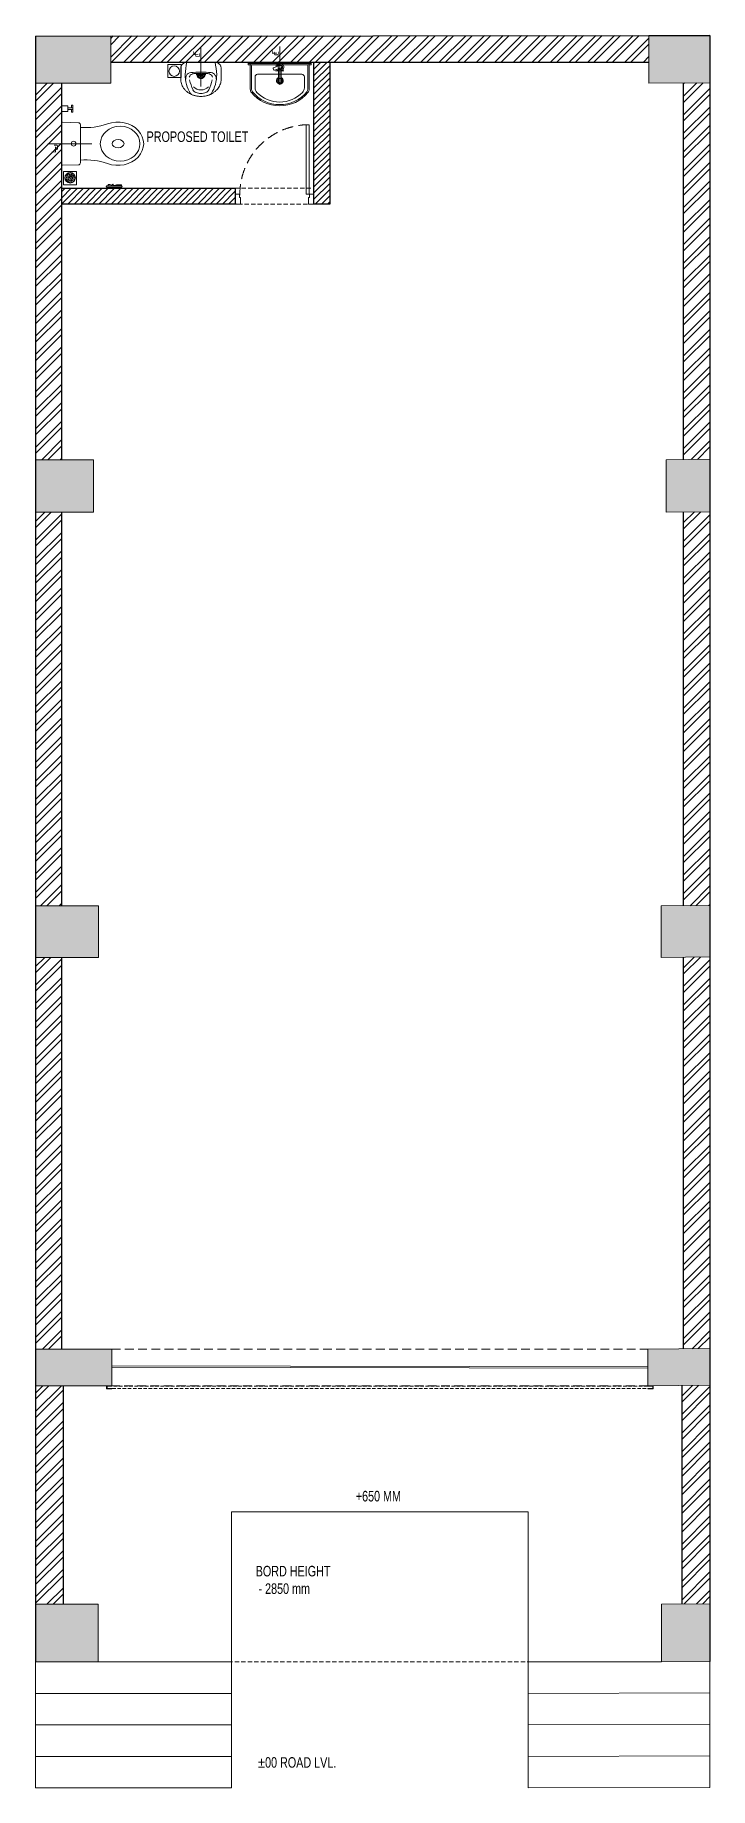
# Model space of a CAD drawing. Header units: feet. Extents: x -1975 to 4450, y -10567 to 6128.
import ezdxf

# ---------------------------------------------------------------- set-up
doc = ezdxf.new("R2010")
doc.units = ezdxf.units.FT
doc.header["$LTSCALE"] = 33
doc.header["$MEASUREMENT"] = 0
for name, pattern in [('a_p6_plan_L18$0$HIDDEN', [0.375, 0.25, -0.125]), ('CENTER', [2, 1.25, -0.25, 0.25, -0.25]), ('DASHED', [0.75, 0.5, -0.25]), ('DOT2', [0.125, 0, -0.125]), ('HIDDEN', [9.525, 6.35, -3.175]), ('HIDDEN2', [4.7625, 3.175, -1.5875]), ('HIDDENX2', [0.75, 0.5, -0.25])]:
    doc.linetypes.add(name, pattern=pattern)
for name, color, linetype, lineweight in [('A-COL', 243, 'Continuous', 9), ('A-Glazing', 4, 'Continuous', 20), ('A-shutter', 8, 'Continuous', 18), ('A-STAIR', 6, 'Continuous', 5), ('beam', 90, 'Continuous', 9), ('centerline-toilets', 2, 'CENTER', 13), ('column hatch', 5, 'Continuous', 0), ('Door', 2, 'Continuous', 13), ('ele', 252, 'Continuous', 13), ('Fhitting', 152, 'Continuous', 30), ('LENS-DOOR', 34, 'Continuous', 20), ('LENS-TEXT', 31, 'Continuous', 5), ('LENS_CURTAIN', 5, 'a_p6_plan_L18$0$HIDDEN', 9), ('LN-HATCH', 251, 'Continuous', 0), ('Mirror', 150, 'Continuous', 20), ('Panelling', 65, 'Continuous', 18), ('PARTITION', 22, 'Continuous', 30), ('rolling shutter', 1, 'Continuous', 5), ('TEXT', 1, 'Continuous', 0), ('Toilet', 5, 'Continuous', 9)]:
    doc.layers.add(name, color=color, linetype=linetype, lineweight=lineweight)
doc.layers.add('A-WALL', color=1, linetype='Continuous')
doc.styles.add('LK TXT', font='GILC____.TTF', dxfattribs={"height": 100})
doc.styles.get("Standard").update_dxf_attribs({"font": 'GILC____.TTF'})

# ---------------------------------------------------------------- blocks, each defined once
blk = doc.blocks.new('*U10')
at = {"layer": 'A-shutter', "color": 5, "ltscale": 10}
for points in [[(41038450, -1561539), (41038450, -1561544), (41038405, -1561544), (41038405, -1561564), (41038450, -1561564), (41038450, -1561569), (41038400, -1561569), (41038400, -1561539)], [(41043555, -1561539), (41043555, -1561544), (41043600, -1561544), (41043600, -1561564), (41043555, -1561564), (41043555, -1561569), (41043605, -1561569), (41043605, -1561539)]]:
    blk.add_lwpolyline(points, close=True, dxfattribs=at)
at = {"layer": 'A-shutter', "color": 5, "linetype": 'HIDDENX2', "ltscale": 2}
blk.add_lwpolyline([(41038405, -1561544), (41038405, -1561564), (41043600, -1561564), (41043600, -1561544)], close=True, dxfattribs=at)
blk = doc.blocks.new('jALI')
at = {"layer": 'Toilet', "ltscale": 5}
h = blk.add_hatch(dxfattribs=at)
h.set_pattern_fill('HEX', color=256, scale=50, angle=135, double=1)
h.set_pattern_definition([(135, (-344825.863, 460708.187), (-7.65465545, -7.65465545), [6.25, -12.5]), (255, (-344825.863, 460708.187), (10.4564538, -2.80179835), [6.25, -12.5]), (195, (-344830.282, 460712.606), (2.80179835, -10.4564538), [6.25, -12.5])])
edge = h.paths.add_edge_path()
edge.add_arc((-393188, 163648), 50, -90, 270)
blk.add_lwpolyline([(-393250, 163582), (-393126, 163582), (-393126, 163709), (-393250, 163709)], close=True, dxfattribs=at)
blk.add_circle((-393188, 163648), 50, dxfattribs=at)
blk = doc.blocks.new('WC')
at = {"layer": 'centerline-toilets', "linetype": 'HIDDEN', "ltscale": 10}
blk.add_line((0, 286), (0, -135), dxfattribs=at)
at = {"layer": 'Toilet'}
for p, q in [((-419, 507), (-425, 507)), ((-425, 507), (-425, 489)), ((-419, 507), (-419, 489)), ((-419, 504), (-413, 504)), ((-413, 567), (-413, 429)), ((-401, 567), (-401, 429)), ((-419, 489), (-425, 489)), ((-419, 492), (-413, 492)), ((181, 177), (-183, 177)), ((-206, 6), (-202, 157)), ((-200, 0), (200, 0)), ((206, 6), (200, 157))]:
    blk.add_line(p, q, dxfattribs=at)
at = {"layer": 'Toilet', "ltscale": 100}
for p, q in [((366, 103), (300, 103)), ((300, 92), (300, 103)), ((326, 92), (300, 92)), ((307, 0), (307, 57)), ((359, 57), (307, 57)), ((326, 103), (326, 57)), ((340, 103), (340, 57)), ((366, 92), (340, 92)), ((359, 57), (359, 0)), ((366, 92), (366, 103)), ((359, 0), (307, 0))]:
    blk.add_line(p, q, dxfattribs=at)
at = {"layer": 'Toilet'}
blk.add_circle((0, 112), 22.9, dxfattribs=at)
for centre, radius, start, end in [((-407, 567), 6, 0, 180), ((-407, 429), 6, 180, 0), ((-776, 231), 622, 354.997, 19.0619), ((776, 226), 623, 160.5196, 184.5617), ((-182, 158), 19.3, 90.3509, 180.8981), ((180, 158), 19.3, 359.1019, 89.6491), ((-200, 6), 5.72, 177.9546, 270), ((200, 6), 5.72, 270, 2.0454)]:
    blk.add_arc(centre, radius, start, end, dxfattribs=at)
at = {"layer": 'Toilet', "extrusion": (0, 0, -1)}
for centre, major_axis, ratio, start_param, end_param in [((0, 534), (0, -245), 0.842028, 7.436326, 11.41323), ((0, 535), (0, -57.2), 0.7, 1.570796326794896, 7.853981633974482)]:
    blk.add_ellipse(centre, major_axis=major_axis, ratio=ratio, start_param=start_param, end_param=end_param, dxfattribs=at)
blk.add_ellipse((0, 555), major_axis=(0, -189), ratio=0.878788, dxfattribs=at)
at = {"layer": 'Toilet'}
blk.add_open_spline([(-401, 441), (-397, 441), (-384, 439), (-389, 459), (-396, 480), (-386, 478), (-386, 491), (-403, 487), (-385, 532), (-396, 547), (-391, 570), (-397, 569), (-401, 568)], degree=3, knots=[0, 0, 0, 0, 9.744972, 33.823887, 47.583551, 49.497915, 60.560502, 63.822284, 93.508019, 135.756925, 141.904352, 150.301906, 150.301906, 150.301906, 150.301906], dxfattribs=at)
at = {"layer": 'Fhitting', "lineweight": 0, "ltscale": 0.5, "rotation": 270}
blk.add_blockref('jALI', (-163973, -393109), dxfattribs=at)
at = {"layer": 'centerline-toilets', "linetype": 'DOT2', "insert": (-36, -57), "char_height": 85.83, "width": 567.4, "attachment_point": 5, "rotation": 270}
blk.add_mtext('{\\fISOCPEUR|b0|i0|c0|p34;℄}', dxfattribs=at)
blk = doc.blocks.new('Wash Basin')
at = {"layer": 'PARTITION', "lineweight": 9}
h = blk.add_hatch(dxfattribs=at)
h.set_pattern_fill('ANSI38', color=256, scale=70, angle=990, style=0, double=1)
h.set_pattern_definition([(315, (-64.7135, -33.325), (6.18718, 6.18718), []), (45, (-64.7135, -33.325), (6.18718, 18.56155), [21.875, -13.125])])
h.paths.add_polyline_path([(300, -22), (-300, -22), (-300, -34), (300, -34)])
at = {"layer": 'centerline-toilets', "linetype": 'HIDDEN', "ltscale": 10}
blk.add_line((0, -238), (0, 130), dxfattribs=at)
at = {"layer": 'Mirror', "ltscale": 0.5}
blk.add_lwpolyline([(-300, -34), (-300, -46), (300, -46), (300, -34)], close=True, dxfattribs=at)
at = {"layer": 'Panelling', "lineweight": 9}
blk.add_lwpolyline([(-300, -22), (-300, -34), (300, -34), (300, -22)], close=True, dxfattribs=at)
at = {"layer": 'Toilet', "ltscale": 100}
for p, q in [((-280, -32), (-280, -278)), ((-270, -22), (270, -22)), ((-268, -55), (-268, -278)), ((-258, -45), (258, -45)), ((-15, -89), (-15, -208)), ((11, -208), (11, -89)), ((268, -55), (268, -278)), ((280, -32), (280, -278))]:
    blk.add_line(p, q, dxfattribs=at)
blk.add_lwpolyline([(-235, -264, 0.191896), (-217, -309, 0.420236), (217, -309, 0.191896), (235, -264), (235, -161, 0.414214), (210, -136), (-210, -136, 0.414214), (-235, -161)], format="xyb", close=True, dxfattribs=at)
blk.add_lwpolyline([(41, -103), (-41, -103)], dxfattribs=at)
blk.add_lwpolyline([(23, -62), (58, -74, -0.414214), (61, -81), (58, -93, -0.414214), (50, -96), (16, -85)], format="xyb", dxfattribs=at)
for centre, radius in [((-2, -67), 17.5), ((-2, -197), 22.5)]:
    blk.add_circle(centre, radius, dxfattribs=at)
for centre, radius, start, end in [((-270, -32), 10, 90, 180), ((-258, -55), 10, 90, 180), ((258, -55), 10, 0, 90), ((270, -32), 10, 0, 90), ((-230, -278), 50, 180, 218.4461), ((0, -89), 348, 219.2826, 320.7174), ((-230, -278), 38, 180, 218.4461), ((0, -89), 336, 219.313, 320.687), ((-2, -197), 32.1, 113.0898, 66.246), ((-2, -197), 20.5, 128.0403, 237.2899), ((-2, -197), 20.5, 304.4733, 50.7332), ((230, -278), 38, 321.5539, 0), ((230, -278), 50, 321.5539, 0)]:
    blk.add_arc(centre, radius, start, end, dxfattribs=at)
for centre, major_axis, start_param, end_param in [((-2, -67), (0, 38.3), 4.720493, 9.081982), ((-2, -67), (-0.2, -25.6), 1.769108, 7.074098), ((-2, -67), (0, 38.3), 3.484555, 4.083576), ((-2, -208), (-9.04, 9.04), 0.785398, 3.926991)]:
    blk.add_ellipse(centre, major_axis=major_axis, ratio=1, start_param=start_param, end_param=end_param, dxfattribs=at)
at = {"layer": 'centerline-toilets', "linetype": 'DOT2', "insert": (33, 62), "char_height": 75, "width": 495.83, "attachment_point": 5, "rotation": 90}
blk.add_mtext('{\\fISOCPEUR|b0|i0|c0|p34;℄}', dxfattribs=at)
blk = doc.blocks.new('DLF-RSP-AR-CD-DWG-4DT-3113$0$X-TYPICAL TOILET UPPER FLOORS - 02$0$urinals')
at = {"layer": 'Toilet'}
for p, q in [((0, -16), (0, 8)), ((-46, -115), (46, -115)), ((0, -105), (0, -161))]:
    blk.add_line(p, q, dxfattribs=at)
blk.add_lwpolyline([(135, 0), (-135, 0, 0.036949), (-150, -116, 0.138094), (-100, -297, 0.221721), (-52, -318, 0.062656), (0, -325, 0.062656), (52, -318, 0.221721), (100, -297, 0.138094), (150, -116, 0.036949)], format="xyb", close=True, dxfattribs=at)
for centre, radius, start, end in [((-91, -153), 53.8, 148.4868, 188.6401), ((-94, -145), 47.1, 93.3708, 154.4824), ((-71, -150), 40.2, 106.7016, 169.725), ((3, -1238), 1145, 90.1625, 95.0265), ((-51, -225), 119, 89.5454, 105.8857), ((0, -996), 891, 89.9918, 93.182), ((0, -115), 40, 167.428, 12.572), ((0, -115), 33, 164.1814, 15.8186), ((0, -115), 32, 163.6049, 16.3951), ((0, -115), 22.6, 155.6653, 24.3347), ((0, -115), 14.7, 139.9109, 40.0891), ((-3, -1238), 1145, 84.9735, 89.8375), ((0, -996), 891, 86.818, 90.0082), ((51, -225), 119, 74.1143, 90.4546), ((71, -150), 40.2, 10.275, 73.2984), ((94, -145), 47.1, 25.5176, 86.6292), ((91, -153), 53.8, 351.3599, 31.5132), ((414, -38), 538, 193.994, 204.5632), ((-30, -241), 50, 204.5632, 250.4606), ((-2, -165), 97.6, 225, 270.9552), ((-2, -161), 135, 250.4606, 270.6492), ((2, -165), 97.6, 269.0448, 315), ((2, -161), 135, 269.3508, 289.5394), ((30, -241), 50, 289.5394, 335.4368), ((-414, -38), 538, 335.4368, 346.006)]:
    blk.add_arc(centre, radius, start, end, dxfattribs=at)
blk.add_open_spline([(135, 0), (105, 0), (76, 0), (-13, 0), (-73, 0), (-133, 0), (-133, 0), (-134, 0), (-134, 0), (-135, 0), (-135, 0), (-135, 0), (-135, 0), (-135, 0), (-135, 0), (-135, 0), (-135, 0), (-135, 0), (-135, 0), (-135, 0), (-135, 0), (-135, 0), (-135, 0), (-136, 0), (-136, 0), (-136, 0), (-137, 0), (-138, 0), (-138, 0), (-141, 0), (-142, 0), (-146, -1), (-149, -2), (-155, -3), (-158, -5), (-163, -7), (-166, -9), (-171, -13), (-173, -15), (-178, -19), (-180, -22), (-184, -27), (-185, -29), (-188, -35), (-189, -38), (-191, -43), (-191, -46), (-192, -50), (-192, -51), (-192, -52), (-192, -54), (-193, -56), (-193, -56), (-193, -57), (-193, -57), (-193, -57), (-193, -57), (-193, -57), (-193, -57), (-193, -57), (-193, -57), (-193, -58), (-193, -58), (-193, -58), (-193, -58), (-193, -58), (-193, -58), (-193, -58), (-193, -59), (-193, -59), (-193, -60), (-193, -61), (-193, -62), (-193, -65), (-193, -66), (-193, -72), (-193, -75), (-193, -86), (-193, -93), (-193, -114), (-193, -128), (-193, -146), (-193, -145), (-193, -149), (-193, -150), (-193, -154), (-193, -156), (-193, -159), (-193, -159), (-193, -159), (-193, -159), (-193, -160), (-193, -160), (-193, -160), (-193, -160), (-193, -160), (-193, -160), (-193, -160), (-193, -160), (-193, -160), (-193, -160), (-193, -160), (-193, -161), (-193, -161), (-193, -161), (-193, -162), (-193, -162), (-192, -164), (-192, -165), (-192, -168), (-192, -170), (-192, -176), (-191, -180), (-189, -191), (-188, -198), (-183, -212), (-180, -219), (-173, -233), (-169, -240), (-159, -253), (-154, -259), (-142, -271), (-136, -277), (-123, -287), (-115, -292), (-101, -301), (-93, -305), (-77, -311), (-69, -314), (-53, -319), (-44, -321), (-28, -323), (-20, -324), (-9, -325), (-7, -325), (-3, -325), (-1, -325), (2, -325), (4, -325), (8, -325), (11, -325), (21, -324), (27, -323), (42, -321), (50, -319), (67, -315), (75, -312), (92, -305), (100, -301), (115, -292), (123, -288), (136, -277), (143, -271), (155, -259), (160, -252), (170, -238), (174, -231), (181, -217), (184, -210), (188, -195), (190, -188), (191, -179), (191, -178), (192, -174), (192, -171), (192, -168), (192, -167), (192, -164), (192, -162), (192, -160), (192, -160), (192, -160), (192, -160), (192, -160), (192, -159), (192, -159), (192, -159), (192, -158), (192, -157), (192, -156), (192, -155), (192, -152), (192, -150), (192, -143), (192, -144), (192, -132), (192, -124), (192, -99), (192, -82), (192, -65), (192, -64), (192, -62), (192, -60), (192, -58), (192, -58), (192, -57), (192, -57), (192, -57), (192, -57), (192, -57), (192, -57), (192, -57), (192, -57), (192, -57), (192, -57), (192, -56), (192, -56), (192, -55), (192, -55), (192, -53), (192, -52), (192, -48), (191, -46), (190, -40), (189, -37), (186, -31), (184, -28), (180, -22), (178, -19), (173, -14), (170, -12), (164, -8), (161, -6), (155, -3), (151, -2), (145, -1), (142, 0), (137, 0), (136, 0), (135, 0)], degree=3, knots=[0, 0, 0, 0, 0.329607, 0.329607, 0.988822, 0.988822, 0.996691, 0.996691, 0.998638, 0.998638, 0.99992, 0.99992, 1.000227, 1.000227, 1.000534, 1.000534, 1.001148, 1.001148, 1.002375, 1.002375, 1.00483, 1.00483, 1.009739, 1.009739, 1.019558, 1.019558, 1.039196, 1.039196, 1.078472, 1.078472, 1.157024, 1.157024, 1.314128, 1.314128, 1.471232, 1.471232, 1.628335, 1.628335, 1.785439, 1.785439, 1.942543, 1.942543, 2.099647, 2.099647, 2.256751, 2.256751, 2.413855, 2.413855, 2.450944, 2.450944, 2.525122, 2.525122, 2.556641, 2.556641, 2.563699, 2.563699, 2.567479, 2.567479, 2.57001, 2.57001, 2.570783, 2.570783, 2.572328, 2.572328, 2.573873, 2.573873, 2.576964, 2.576964, 2.583145, 2.583145, 2.595507, 2.595507, 2.620232, 2.620232, 2.669681, 2.669681, 2.76858, 2.76858, 2.966376, 2.966376, 3.36197, 3.36197, 3.45996, 3.45996, 3.491387, 3.491387, 3.554241, 3.554241, 3.562213, 3.562213, 3.566829, 3.566829, 3.570018, 3.570018, 3.570684, 3.570684, 3.571294, 3.571294, 3.571904, 3.571904, 3.573124, 3.573124, 3.575564, 3.575564, 3.580444, 3.580444, 3.590203, 3.590203, 3.609723, 3.609723, 3.648762, 3.648762, 3.72684, 3.72684, 3.861362, 3.861362, 3.995884, 3.995884, 4.130406, 4.130406, 4.264928, 4.264928, 4.39945, 4.39945, 4.533972, 4.533972, 4.668494, 4.668494, 4.803016, 4.803016, 4.937539, 4.937539, 5.072061, 5.072061, 5.118026, 5.118026, 5.144558, 5.144558, 5.17109, 5.17109, 5.224154, 5.224154, 5.330281, 5.330281, 5.468863, 5.468863, 5.607445, 5.607445, 5.746027, 5.746027, 5.884609, 5.884609, 6.023191, 6.023191, 6.161773, 6.161773, 6.300355, 6.300355, 6.438937, 6.438937, 6.577519, 6.577519, 6.602876, 6.602876, 6.653589, 6.653589, 6.673028, 6.673028, 6.711906, 6.711906, 6.713712, 6.713712, 6.715518, 6.715518, 6.719129, 6.719129, 6.726351, 6.726351, 6.740796, 6.740796, 6.769686, 6.769686, 6.827466, 6.827466, 6.943027, 6.943027, 7.174147, 7.174147, 7.636387, 7.636387, 7.659394, 7.659394, 7.705407, 7.705407, 7.71212, 7.71212, 7.713128, 7.713128, 7.714137, 7.714137, 7.716153, 7.716153, 7.720185, 7.720185, 7.728249, 7.728249, 7.744378, 7.744378, 7.776636, 7.776636, 7.841152, 7.841152, 7.970184, 7.970184, 8.14844, 8.14844, 8.326696, 8.326696, 8.504953, 8.504953, 8.683209, 8.683209, 8.861465, 8.861465, 9.039722, 9.039722, 9.217978, 9.217978, 9.283185, 9.283185, 9.283185, 9.283185], dxfattribs=at)
blk = doc.blocks.new('Urinal')
at = {"layer": 'centerline-toilets', "linetype": 'HIDDEN', "ltscale": 10}
blk.add_line((0, 231), (0, -137), dxfattribs=at)
at = {"layer": 'Fhitting', "lineweight": 0, "ltscale": 0.5, "rotation": 180}
blk.add_blockref('DLF-RSP-AR-CD-DWG-4DT-3113$0$X-TYPICAL TOILET UPPER FLOORS - 02$0$urinals', (0, 0), dxfattribs=at)
at = {"layer": 'Fhitting', "lineweight": 0, "ltscale": 0.5, "xscale": -1, "rotation": 90}
blk.add_blockref('jALI', (163394, -393104), dxfattribs=at)
at = {"layer": 'centerline-toilets', "linetype": 'DOT2', "insert": (-31, -69), "char_height": 75, "width": 495.83, "attachment_point": 5, "rotation": 270}
blk.add_mtext('{\\fISOCPEUR|b0|i0|c0|p34;℄}', dxfattribs=at)
blk = doc.blocks.new('*U9')
at = {"layer": 'LENS-DOOR'}
for p, q in [((548122, 1779235), (548122, 1778574)), ((548122, 1779235), (548153, 1779235)), ((548153, 1778574), (548153, 1779235)), ((547447, 1778569), (547452, 1778569)), ((547447, 1778484), (547447, 1778569)), ((547447, 1778484), (547452, 1778484)), ((547452, 1778574), (547489, 1778574)), ((547452, 1778569), (547452, 1778574)), ((547452, 1778479), (547452, 1778484)), ((547452, 1778479), (547499, 1778479)), ((547489, 1778540), (547489, 1778574)), ((547489, 1778540), (547499, 1778540)), ((547499, 1778479), (547499, 1778540)), ((548122, 1778574), (548153, 1778574)), ((548145, 1778479), (548145, 1778540)), ((548156, 1778540), (548145, 1778540)), ((548192, 1778479), (548145, 1778479)), ((548192, 1778574), (548156, 1778574)), ((548156, 1778540), (548156, 1778574)), ((548192, 1778569), (548192, 1778574)), ((548197, 1778569), (548192, 1778569)), ((548192, 1778479), (548192, 1778484)), ((548197, 1778484), (548192, 1778484)), ((548197, 1778484), (548197, 1778569))]:
    blk.add_line(p, q, dxfattribs=at)
at = {"layer": 'LENS-DOOR', "color": 7, "linetype": 'HIDDEN2'}
blk.add_ellipse((548153, 1778574), major_axis=(-661, 0), ratio=1, start_param=-1.570791, end_param=0.051209, dxfattribs=at)

msp = doc.modelspace()

# ---------------------------------------------------------------- hatches: boundary and pattern name
at = {"layer": 'column hatch'}
h = msp.add_hatch(color=8, dxfattribs=at)
h.dxf.hatch_style = 1
h.paths.add_polyline_path([(4450, 6123), (3870, 6123), (3870, 5668), (4450, 5673)])
h.paths.add_polyline_path([(4450, 2088), (4059, 2083), (4059, 1583), (4450, 1588)])
h.paths.add_polyline_path([(4059, 2083), (4035, 2083), (4035, 1583), (4059, 1583)])
h.paths.add_polyline_path([(4450, -2162), (3985, -2167), (3985, -2657), (4450, -2652)])
h.paths.add_polyline_path([(4450, -6382), (3860, -6387), (3860, -6737), (4450, -6732)])
h.paths.add_polyline_path([(-1245, -6387), (-1970, -6387), (-1970, -6737), (-1245, -6737)])
h.paths.add_polyline_path([(-1370, -2167), (-1970, -2167), (-1970, -2657), (-1370, -2657)])
h.paths.add_polyline_path([(-1420, 2083), (-1970, 2083), (-1970, 1583), (-1420, 1583)])
h.paths.add_polyline_path([(-1255, 6119), (-1970, 6118), (-1970, 5668), (-1255, 5668)])
h = msp.add_hatch(color=8, dxfattribs=at)
h.dxf.hatch_style = 1
h.paths.add_polyline_path([(-1375, -8817), (-1970, -8817), (-1970, -9367), (-1375, -9367)])
h.paths.add_polyline_path([(4450, -8812), (3990, -8817), (3990, -9367), (4450, -9362)])
at = {"layer": 'LN-HATCH'}
h = msp.add_hatch(dxfattribs=at)
h.set_pattern_fill('ANSI32', color=256, scale=333, angle=180)
h.set_pattern_definition([(225, (-9180360.63, 5278631.4), (88.2999593, -88.2999593), []), (225, (-9180419.5, 5278631.4), (88.2999593, -88.2999593), [])])
h.paths.add_polyline_path([(-1720, -2657), (-1970, -2657), (-1970, -6387), (-1720, -6387)])
h.paths.add_polyline_path([(-1720, 1583), (-1970, 1583), (-1970, -2167), (-1720, -2167)])
h.paths.add_polyline_path([(-1720, 5668), (-1970, 5668), (-1970, 2083), (-1720, 2083)])
h.paths.add_polyline_path([(3870, 6123), (-1255, 6119), (-1255, 5868), (3870, 5868)])
h.paths.add_polyline_path([(4450, 5673), (4200, 5671), (4200, 2085), (4450, 2088)])
h.paths.add_polyline_path([(4450, 1588), (4200, 1585), (4200, -2165), (4450, -2162)])
h.paths.add_polyline_path([(4450, -2652), (4200, -2655), (4200, -6384), (4450, -6382)])
h.paths.add_polyline_path([(4450, -6732), (4185, -6734), (4185, -8815), (4450, -8812)])
h.paths.add_polyline_path([(-1705, -6737), (-1970, -6737), (-1970, -8817), (-1705, -8817)])
h = msp.add_hatch(dxfattribs=at)
h.set_pattern_fill('ANSI31', color=256, scale=333, angle=180)
h.paths.add_polyline_path([(680, 5868), (830, 5868), (830, 4518), (680, 4518), (680, 4668)])
h.paths.add_polyline_path([(-1720, 4668), (-70, 4668), (-70, 4518), (-1720, 4518)])

# ---------------------------------------------------------------- linework, layer by layer
at = {"layer": 'A-COL'}
for p, q in [((-1970, 5668), (-1970, 6118)), ((-1970, 6118), (-1255, 6118)), ((-1255, 5668), (-1255, 6118)), ((4450, 6128), (3870, 6123)), ((3870, 5668), (3870, 6123)), ((4450, 5668), (4450, 6123)), ((-1970, 5668), (-1255, 5668)), ((4450, 5673), (3870, 5668)), ((-1420, 2083), (-1970, 2083)), ((-1970, 1583), (-1970, 2083)), ((-1420, 1583), (-1420, 2083)), ((4035, 2083), (4450, 2088)), ((4035, 1583), (4035, 2083)), ((4450, 1588), (4450, 2088)), ((-1970, 1583), (-1420, 1583)), ((4450, 1588), (4035, 1583)), ((-1370, -2167), (-1970, -2167)), ((-1970, -2657), (-1970, -2167)), ((-1370, -2657), (-1370, -2167)), ((3985, -2167), (4450, -2162)), ((3985, -2657), (3985, -2167)), ((4450, -2652), (4450, -2162)), ((-1970, -2657), (-1370, -2657)), ((4450, -2652), (3985, -2657)), ((-1245, -6387), (-1970, -6387)), ((-1970, -6737), (-1970, -6387)), ((-1245, -6737), (-1245, -6387)), ((3860, -6387), (4450, -6382)), ((3860, -6737), (3860, -6387)), ((4450, -6732), (4450, -6382)), ((-1970, -6737), (-1245, -6737)), ((4450, -6732), (3860, -6737)), ((-1375, -8817), (-1970, -8817)), ((-1375, -9367), (-1375, -8817)), ((3990, -8817), (4450, -8812)), ((3990, -9367), (3990, -8817)), ((-1375, -9367), (-1975, -9367)), ((3990, -9367), (4450, -9362))]:
    msp.add_line(p, q, dxfattribs=at)
at = {"layer": 'A-Glazing'}
msp.add_lwpolyline([(-1245, -6547), (3860, -6556), (3860, -6568), (-1245, -6559)], close=True, dxfattribs=at)
at = {"layer": 'A-STAIR'}
for p, q in [((2720, -7937), (-105, -7937)), ((-105, -9367), (-105, -7937)), ((2720, -9367), (2720, -7937)), ((-1970, -9367), (-1970, -10567)), ((-105, -9367), (-1375, -9367)), ((-105, -9367), (-105, -10567)), ((3990, -9367), (2720, -9367)), ((2720, -9367), (2720, -10567)), ((4450, -9362), (4450, -10562)), ((-105, -9667), (-1970, -9667)), ((4450, -9662), (2720, -9667)), ((-105, -9967), (-1970, -9967)), ((4450, -9962), (2720, -9967)), ((-105, -10267), (-1970, -10267)), ((4450, -10262), (2720, -10267)), ((-105, -10567), (-1970, -10567)), ((4450, -10562), (2720, -10567))]:
    msp.add_line(p, q, dxfattribs=at)
at = {"layer": 'A-WALL'}
for p, q in [((-1970, 6118), (4450, 6123)), ((-1970, 6118), (-1970, -9367)), ((4450, 6123), (4450, -9362)), ((-1255, 5868), (3870, 5868)), ((-1720, 2083), (-1720, 5668)), ((4200, 2088), (4200, 5671)), ((-1720, -2167), (-1720, 1583)), ((4200, -2162), (4200, 1585)), ((-1720, -6387), (-1720, -2657)), ((4200, -6384), (4200, -2655)), ((-1705, -8817), (-1705, -6737)), ((4185, -8815), (4185, -6734))]:
    msp.add_line(p, q, dxfattribs=at)
for points in [[(680, 5868), (830, 5868), (830, 4518), (680, 4518), (680, 4668)], [(-1720, 4668), (-70, 4668), (-70, 4518), (-1720, 4518)]]:
    msp.add_lwpolyline(points, close=True, dxfattribs=at)
at = {"layer": 'beam', "linetype": 'DASHED', "lineweight": 15, "ltscale": 2.5}
msp.add_line((3990, -9367), (-1375, -9367), dxfattribs=at)
at = {"layer": 'beam', "linetype": 'HIDDEN', "ltscale": 0.4}
msp.add_lwpolyline([(-1245, -6387), (3860, -6387), (3860, -6737), (-1245, -6737)], close=True, dxfattribs=at)
at = {"layer": 'LENS_CURTAIN', "ltscale": 5}
msp.add_lwpolyline([(-70, 4668), (680, 4668), (680, 4518), (-70, 4518)], close=True, dxfattribs=at)

# ---------------------------------------------------------------- block references
at = {"layer": 'Door'}
msp.add_blockref('*U9', (-547517, -1773961), dxfattribs=at)
at = {"layer": 'ele', "color": 0, "lineweight": -2, "xscale": -1}
msp.add_blockref('Wash Basin', (354, 5890), dxfattribs=at)
for name, p, rotation in [('Urinal', (-396, 5868), 180), ('WC', (-1720, 5093), 270)]:
    msp.add_blockref(name, p, dxfattribs=dict(at, rotation=rotation))
at = {"layer": 'rolling shutter'}
msp.add_blockref('*U10', (-41039695, 1554802), dxfattribs=at)

# ---------------------------------------------------------------- texts
at = {"layer": 'LENS-TEXT', "color": 0, "linetype": 'Continuous', "ltscale": 3, "insert": (-429, 5159), "char_height": 100, "attachment_point": 5, "style": 'LK TXT'}
msp.add_mtext_dynamic_manual_height_columns('PROPOSED TOILET', width=1099.49, gutter_width=1, heights=[0], dxfattribs=at)
at = {"layer": 'TEXT', "char_height": 100, "attachment_point": 1}
for s, width, insert in [('{\\W3.419799; }+650 MM', 764.43, (981, -7738)), ('{\\W8.47381;     }BORD HEIGHT \\P{\\W8.66076;     }- 2850 mm', 4792.62, (-1082, -8452)), ('{\\W8.28173;     }±00 ROAD LVL.', 4792.62, (-1034, -10274))]:
    msp.add_mtext_dynamic_manual_height_columns(s, width=width, gutter_width=867, heights=[0], dxfattribs=dict(at, insert=insert))

doc.saveas('drawing.dxf')
